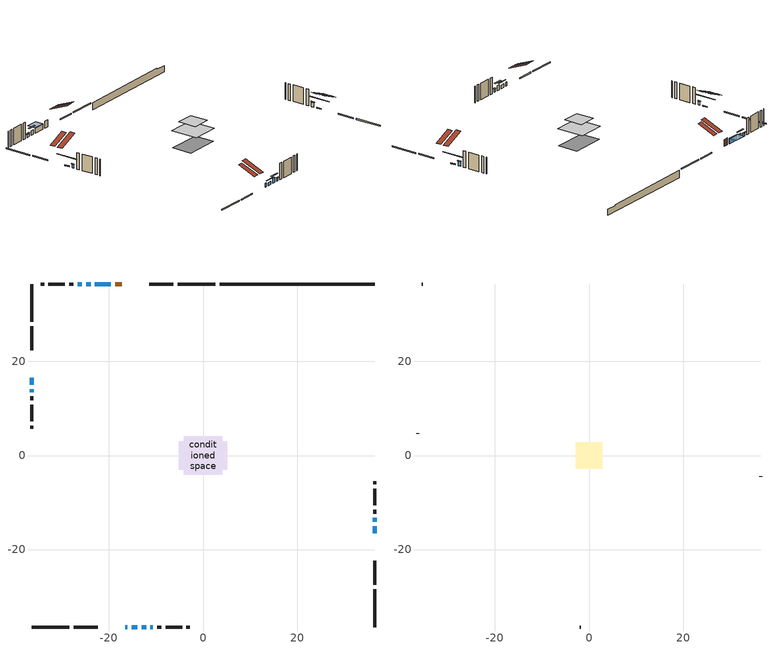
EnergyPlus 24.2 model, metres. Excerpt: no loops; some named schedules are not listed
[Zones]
conditioned space
 floor adiabatic (AdiabaticFloorConstruction): -4.14,-4.14 -4.14,4.14 4.14,4.14 4.14,-4.14 z3.12
 floor foundation (Slab1 construction): -5.15,-3.08 -5.15,3.08 5.15,3.08 5.15,-3.08 z-1.4
 wall outside (RimJoist1 construction): 2.62,36.47 -5.41,36.47 / -36.47,-36.47 -28.44,-36.47 / -36.47,36.47 -36.47,28.44 / 36.47,-36.47 36.47,-28.44 z0.68:0.98
 wall outside (RimJoist2 construction): -6.33,36.47 -11.46,36.47 / -27.51,-36.47 -22.39,-36.47 / -36.47,27.51 -36.47,22.39 / 36.47,-27.51 36.47,-22.39 z0.68:0.98
 wall outside (AdiabaticWallConstruction 1): -17.29,36.47 -18.7,36.47 z0.68:2.71
 wall outside (AdiabaticWallConstruction): -16.56,-36.47 -16.1,-36.47 z0.68:1.9; 36.47,-16.56 36.47,-15.04 / -36.47,16.56 -36.47,15.04 z0.68:0.96; 36.47,-14.11 36.47,-13.27 / -23.91,36.47 -24.83,36.47 z0.68:2.05; -19.63,36.47 -22.99,36.47 z0.68:2.2; -25.76,36.47 -26.67,36.47 z0.68:1.44; -15.18,-36.47 -13.95,-36.47 z0.68:1.67; -13.03,-36.47 -12.11,-36.47 z0.68:2.18; -11.18,-36.47 -10.65,-36.47 z0.68:1.6; -36.47,14.11 -36.47,13.5 z0.68:1.75
 wall outside (Wall1 construction): -27.6,36.47 -28.45,36.47 / -9.72,-36.47 -8.87,-36.47 / -36.47,12.57 -36.47,11.72 / 36.47,-12.34 36.47,-11.49 z0.68:5.56
 wall outside (Wall2 construction): -29.38,36.47 -32.87,36.47 / -7.94,-36.47 -4.46,-36.47 / -36.47,10.79 -36.47,7.3 / 36.47,-10.56 36.47,-7.08 z0.68:5.56
 wall outside (Wall3 construction): -33.8,36.47 -34.47,36.47 / -3.53,-36.47 -2.85,-36.47 / -36.47,6.37 -36.47,5.7 / 36.47,-6.15 36.47,-5.47 z0.68:5.56
 wall foundation (FoundationWall1 construction): 3.55,36.47,-1.4 3.55,36.47,0.68 33.18,36.47,0.68 33.18,36.47,0.42 36.47,36.47,0.42 36.47,36.47,-1.4
 window (WindowConstruction 8): -16.56,-36.47 -16.1,-36.47 z0.68:1.9
 window (WindowConstruction 9): 36.47,-16.56 36.47,-15.04 z0.68:0.96
 window (WindowConstruction 10): -36.47,16.56 -36.47,15.04 z0.68:0.96
 window (WindowConstruction): 36.47,-14.11 36.47,-13.27 z0.68:2.05
 window (WindowConstruction 1): -19.63,36.47 -22.99,36.47 z0.68:2.2
 window (WindowConstruction 2): -23.91,36.47 -24.83,36.47 z0.68:2.05
 window (WindowConstruction 3): -25.76,36.47 -26.67,36.47 z0.68:1.44
 window (WindowConstruction 4): -15.17,-36.47 -13.96,-36.47 z0.68:1.67
 window (WindowConstruction 5): -13.03,-36.47 -12.11,-36.47 z0.68:2.18
 window (WindowConstruction 6): -11.18,-36.47 -10.65,-36.47 z0.68:1.59
 window (WindowConstruction 7): -36.47,14.11 -36.47,13.5 z0.68:1.75
 door (Door): -17.29,36.47 -18.7,36.47 z0.68:2.71
 ceiling adiabatic (AdiabaticFloorConstruction): 4.14,-4.14 4.14,4.14 -4.14,4.14 -4.14,-4.14 z3.12
 roof outside (Roof2 construction): -16.36,36.47,5.56 -16.36,30.55,8.02 -14.76,30.55,8.02 -14.76,36.47,5.56; -17.49,-36.47,5.56 -17.49,-30.55,8.02 -19.09,-30.55,8.02 -19.09,-36.47,5.56; -36.47,17.49,5.56 -30.55,17.49,8.02 -30.55,19.09,8.02 -36.47,19.09,5.56; 36.47,-17.49,5.56 30.55,-17.49,8.02 30.55,-19.09,8.02 36.47,-19.09,5.56
attic - vented
 floor to conditioned space (Floor1 construction Reversed): -2.77,-2.77 -2.77,2.77 2.77,2.77 2.77,-2.77 z5.56
 wall outside (Wall4 construction): -35.4,36.47 -35.54,36.47 / -1.92,-36.47 -1.78,-36.47 / -36.47,4.77 -36.47,4.63 / 36.47,-4.54 36.47,-4.4 z0.68:5.56
 roof outside (Roof1 construction): -13.83,36.47,5.56 -13.83,31.15,7.77 -12.39,31.15,7.77 -12.39,36.47,5.56; -20.02,-36.47,5.56 -20.02,-31.15,7.77 -21.46,-31.15,7.77 -21.46,-36.47,5.56; -36.47,20.02,5.56 -31.15,20.02,7.77 -31.15,21.46,7.77 -36.47,21.46,5.56; 36.47,-20.02,5.56 31.15,-20.02,7.77 31.15,-21.46,7.77 36.47,-21.46,5.56
shading: 36.47,-12.42 36.47,-19.18 36.77,-19.18 36.77,-12.42 z3.58; -36.47,12.42 -36.47,19.18 -36.77,19.18 -36.77,12.42 z3.58; 36.47,-13.12 36.47,-14.26 36.77,-14.26 36.77,-13.12 z2.2; -23.13,36.47 -19.48,36.47 -19.48,38.91 -23.13,38.91 z2.35; -25.74,36.47 -23,36.47 -23,36.77 -25.74,36.77 z2.96; -26.97,36.47 -25.46,36.47 -25.46,36.77 -26.97,36.77 z1.74; -13.04,-36.47 -16.09,-36.47 -16.09,-36.77 -13.04,-36.77 z2.58; -11.2,-36.47 -13.94,-36.47 -13.94,-36.77 -11.2,-36.77 z3.09; -10.5,-36.47 -11.33,-36.47 -11.33,-36.77 -10.5,-36.77 z1.74; -36.47,13.35 -36.47,14.26 -36.77,14.26 -36.77,13.35 z1.9
[Building]
Building 1: Terrain=Suburbs
[Site:Location]
Erieau AUT_ON: Latitude {deg}=42.25; Longitude {deg}=-81.9; Time Zone {hr}=-5; Elevation {m}=178; Keep Site Location Information=Yes
[Site:GroundTemperature:Shallow]
5.2292, 3.30147, 3.1471, 4.0619, 7.73432, 11.3896, 14.5586, 16.5661, 16.7366, 15.1039, 12.0157, 8.47254
[Site:WaterMainsTemperature]
Calculation Method=Schedule; Temperature Schedule=mains temperature schedule
[Material] Roughness=Rough; Thermal Absorptance=0.9
Name | Thickness {m} | Conductivity {W/m-K} | Density {kg/m3} | Specific Heat {J/kg-K} | Solar Absorptance | Visible Absorptance
asphalt or fiberglass shingles | 0.00635 | 0.162714 | 1121.4 | 1465.45 | 0.4 | 0.4
ceiling stud and cavity | 0.1397 | 0.0778579 | 65.682 | 1177.47 | 0.7 | 0.7
concrete 4.0 in. | 0.1016 | 1.803125 | 2242.8 | 837.4 | 0.7 | 0.7
concrete 8.0 in. | 0.2032 | 1.803125 | 2242.8 | 837.4 | 0.7 | 0.7
door material | 0.04445 | 0.188738 | 512.64 | 1214.23 | 0.7 | 0.7
exterior vertical ins | 0.00964391 | 0.029427 | 32.04 | 1214.23 | 0.7 | 0.7
floor covering | 0.0127 | 0.0433444 | 54.468 | 1339.84 | 0.6 | 0.6
floor rigid ins; wall rigid ins | 0.512978 | 0.029427 | 32.04 | 1214.23 | 0.7 | 0.7
floor stud and cavity | 0.1397 | 1.75129 | 37.0049 | 1207.88 | 0.7 | 0.7
furniture material conditioned space 1 | 0.1524 | 0.115458 | 640.8 | 1214.23 | 0.6 | 0.6
gypsum board | 0.0127 | 0.160291 | 801 | 837.4 | 0.6 | 0.6
gypsum board 1 | 0.0127 | 0.160291 | 801 | 837.4 | 0.7 | 0.7
osb sheathing 0.5 in. | 0.0127 | 0.115458 | 512.64 | 1214.23 | 0.7 | 0.7
osb sheathing 0.75 in. | 0.01905 | 0.115458 | 512.64 | 1214.23 | 0.7 | 0.7
osb sheathing 2.0 in. | 0.0508 | 0.115458 | 512.64 | 1214.23 | 0.7 | 0.7
rim joist rigid ins | 0.051816 | 0.029427 | 32.04 | 1214.23 | 0.7 | 0.7
rim joist stud and cavity | 0.0508 | 0.177588 | 50.32683 | 1063.81 | 0.6 | 0.6
rim joist stud and cavity 1 | 0.0508 | 0.0406579 | 125.044 | 1163.47 | 0.6 | 0.6
roof stud and cavity | 0.2032 | 0.11842 | 78.34581 | 1123.46 | 0.7 | 0.7
wall stud and cavity | 0.1397 | 0.0887454 | 139.0536 | 1170.24 | 0.7 | 0.7
wall stud and cavity 1 | 0.1397 | 0.09367 | 139.0536 | 1170.24 | 0.7 | 0.7
wall stud and cavity 2 | 0.1397 | 0.141173 | 139.0536 | 1170.24 | 0.7 | 0.7
wall stud and cavity 3 | 0.0889 | 6.1454 | 50.32683 | 1063.81 | 0.6 | 0.6
wall stud and cavity 4 | 0.0889 | 0.380278 | 52.3479 | 1209.89 | 0.7 | 0.7
wall stud and cavity 5 | 0.0889 | 0.391764 | 83.0341 | 1211.67 | 0.7 | 0.7
wood siding | 0.0254 | 0.102417 | 544.68 | 1172.36 | 0.4 | 0.4
wood siding 1 | 0.00254 | 0.102417 | 544.68 | 1172.36 | 0.4 | 0.4
wood siding 2; wood siding 3; wood siding 4 | 0.0254 | 0.102417 | 544.68 | 1172.36 | 0.7 | 0.7
[WindowMaterial:SimpleGlazingSystem]
Name | U-Factor {W/m2-K} | Solar Heat Gain Coefficient
WindowMaterial | 2.19682 | 0.61
WindowMaterial 1 | 2.041241 | 0.66
WindowMaterial 2 | 2.18092 | 0.61
WindowMaterial 3 | 2.265522 | 0.58
WindowMaterial 4 | 2.171835 | 0.62
WindowMaterial 5 | 2.34729 | 0.56
WindowMaterial 6 | 2.293912 | 0.57
WindowMaterial 7 | 6.74774 | 0.74
WindowMaterial 8 | 3.07861 | 0.49
[Construction]
AdiabaticFloorConstruction: floor stud and cavity, floor rigid ins, osb sheathing 0.75 in., floor covering
AdiabaticWallConstruction: wood siding 3, wall rigid ins, wall stud and cavity 4, gypsum board
AdiabaticWallConstruction 1: wood siding 4, wall rigid ins, wall stud and cavity 4, gypsum board
Door: door material
Floor1 construction Reversed: gypsum board, ceiling stud and cavity
FoundationWall1 construction: concrete 8.0 in., gypsum board 1
furniture construction conditioned space 1: furniture material conditioned space 1
PartitionWallConstruction: gypsum board, wall stud and cavity 5, gypsum board
RimJoist1 construction: wood siding 2, rim joist stud and cavity
RimJoist2 construction: wood siding 2, rim joist rigid ins, osb sheathing 2.0 in., rim joist stud and cavity 1
Roof1 construction: asphalt or fiberglass shingles
Roof2 construction: asphalt or fiberglass shingles, osb sheathing 0.75 in., roof stud and cavity, gypsum board
Slab1 construction: concrete 4.0 in.
Wall1 construction: wood siding, osb sheathing 0.5 in., wall stud and cavity, gypsum board
Wall2 construction: wood siding, osb sheathing 0.5 in., wall stud and cavity 1, gypsum board
Wall3 construction: wood siding, osb sheathing 0.5 in., wall stud and cavity 2, gypsum board
Wall4 construction: wood siding 1, wall stud and cavity 3
WindowConstruction: WindowMaterial
WindowConstruction 1: WindowMaterial 1
WindowConstruction 10; WindowConstruction 9: WindowMaterial 8
WindowConstruction 2; WindowConstruction 4: WindowMaterial 2
WindowConstruction 3: WindowMaterial 3
WindowConstruction 5: WindowMaterial 4
WindowConstruction 6: WindowMaterial 5
WindowConstruction 7: WindowMaterial 6
WindowConstruction 8: WindowMaterial 7
[Zone] Multiplier=1; Part of Total Floor Area=Yes
Name | Volume {m3}
attic - vented | 10.8826
conditioned space | 400.2
[Space]
Name | Zone | Volume {m3}
attic - vented 1 | attic - vented | 10.8826
conditioned space 1 | conditioned space | 400.2
[ZoneInfiltration:EffectiveLeakageArea]
infil attic - vented 1: Zone or Space=attic - vented 1; Schedule=Always On Discrete; Effective Air Leakage Area {cm2}=1471.68; Stack Coefficient=0.000493265; Wind Coefficient=1.50058e-05
[ZoneMixing]
whole house fan mix: Zone or Space=attic - vented; Schedule=Always On Continuous; Design Flow Rate Calculation Method=Flow/Zone; Design Flow Rate {m3/s}=0; Source Zone or Space=conditioned space
[SurfaceProperty:ExposedFoundationPerimeter]
Slab1: Exposed Perimeter Calculation Method=TotalExposedPerimeter; Total Exposed Perimeter {m}=32.919
[InternalMass] Zone or ZoneList=conditioned space; Space or SpaceList=conditioned space 1
Name | Construction | Surface Area {m2}
furniture mass conditioned space 1 | furniture construction conditioned space 1 | 52.8198
partition wall mass | PartitionWallConstruction | 132.05
[Lights]
interior lighting: Zone or ZoneList or Space or SpaceList=conditioned space 1; Schedule=interior lighting schedule; Design Level Calculation Method=LightingLevel; Lighting Level {W}=343.2; Return Air Fraction=0; Fraction Radiant=0.6; Fraction Visible=0.2; Fraction Replaceable=1
[People]
occupants: Zone or ZoneList or Space or SpaceList=conditioned space 1; Number of People Schedule=occupants schedule; Number of People Calculation Method=People; Number of People=3; Fraction Radiant=0.314171; Sensible Heat Fraction=0.56303; Activity Level Schedule=occupants activity schedule; Carbon Dioxide Generation Rate {m3/s-W}=0; Enable ASHRAE 55 Comfort Warnings=No; Mean Radiant Temperature Calculation Type=EnclosureAveraged
[ElectricEquipment] Zone or ZoneList or Space or SpaceList=conditioned space 1; Design Level Calculation Method=EquipmentLevel
Name | Schedule | Design Level {W} | Fraction Latent | Fraction Radiant | Fraction Lost
clothes dryer | clothes dryer schedule | 140.772 | 0.015 | 0.081 | 0.85
clothes washer | clothes washer schedule | 32.1985 | 0.03 | 0.162 | 0.7
cooking range | cooking range schedule | 215.147 | 0.08 | 0.432 | 0.2
dishwasher | dishwasher schedule | 66.8632 | 0.3 | 0.18 | 0.4
fridge | fridge schedule | 72.9452 | 0 | 0.6 | 0
mech vent house fan | mech vent house fan schedule | 0 | 0 | 0 | 1
mech vent house fan cfis | mech vent house fan cfis schedule | 0 | 0 | 0 | 0
misc plug loads | misc plug loads schedule | 494.7 | 0.045 | 0.513 | 0.1
whole house fan | Always On Discrete | 0 | 0 | 0 | 1
[OtherEquipment] Zone or ZoneList or Space or SpaceList=conditioned space 1; Design Level Calculation Method=EquipmentLevel
Name | Fuel Type | Schedule | Design Level {W} | Fraction Latent | Fraction Radiant | Fraction Lost
clothes dryer 1 | Electricity | clothes dryer schedule | 0 | 0.015 | 0.081 | 0.85
cooking range 1 | Electricity | cooking range schedule | 0 | 0.08 | 0.432 | 0.2
general water use latent | None | general water use schedule | 62.594 | 1 | 0 | 0
general water use sensible | None | general water use schedule | -61.6891 | 0 | 0.6 | 0
mech vent house fan latent load | None | Always On Discrete | 0 | 1 | 0 | 0
mech vent house fan sensible load | None | Always On Discrete | 0 | 0 | 0 | 0
water heater energy adjustment1 | NaturalGas | Always On Discrete | 0.01 | 0 | 0 | 1
[ZoneInfiltration:DesignFlowRate] Zone or ZoneList or Space or SpaceList=conditioned space 1; Schedule=Always On Discrete; Design Flow Rate Calculation Method=Flow/Zone; Design Flow Rate {m3/s}=0
infil flow; natural vent flow; whole house fan flow
[AvailabilityManager:Scheduled]
central ac and furnace airloop Availability Manager: Schedule=Always On Discrete
[Foundation:Kiva]
Foundation Kiva 1: Initial Indoor Air Temperature {C}=18; Wall Height Above Grade {m}=0.679978; Wall Depth Below Slab {m}=0.2032; Custom Block Material Name 1=exterior vertical ins; Custom Block Depth 1 {m}=2.07999; Custom Block X Position 1 {m}=0.2159; Custom Block Z Position 1 {m}=0
[Foundation:Kiva:Settings]
Soil Conductivity {W/m-K}=0.849921; Soil Density {kg/m3}=1842.3; Soil Specific Heat {J/kg-K}=418.7; Ground Solar Absorptivity=0.9; Ground Thermal Absorptivity=0.9; Ground Surface Roughness {m}=0.03; Far-Field Width {m}=40; Deep-Ground Boundary Condition=ZeroFlux; Deep-Ground Depth {m}=40; Minimum Cell Dimension {m}=0.2; Maximum Cell Growth Coefficient=3; Simulation Timestep=Timestep
[Exterior:Lights]
exterior lighting: Schedule=exterior lighting schedule; Design Level {W}=75.6
[EnergyManagementSystem:GlobalVariable]
central_ac_and_furnace_airloop_Fan_RTF
infil_program_Qfan
infil_program_Qinf
natural_vent_program_Qnv
natural_vent_program_Qwhf
[EnergyManagementSystem:Sensor]
Name | Output:Variable or Output:Meter Index Key | Output:Variable or Output:Meter
airflow_gain | infil flow | Infiltration Sensible Heat Gain Energy
airflow_gain_1 | natural vent flow | Infiltration Sensible Heat Gain Energy
airflow_gain_2 | whole house fan flow | Infiltration Sensible Heat Gain Energy
airflow_loss | infil flow | Infiltration Sensible Heat Loss Energy
airflow_loss_1 | natural vent flow | Infiltration Sensible Heat Loss Energy
airflow_loss_2 | whole house fan flow | Infiltration Sensible Heat Loss Energy
clg_load_cond |  | Cooling:EnergyTransfer:Zone:CONDITIONED SPACE
clg_sp_s; clg_sp_s_1 | cooling setpoint | Schedule Value
clothes_dryer_exhaust_0_sch_s | clothes dryer exhaust 0 schedule | Schedule Value
cool_season | cooling season schedule | Schedule Value
htg_load_cond |  | Heating:EnergyTransfer:Zone:CONDITIONED SPACE
htg_sp_s; htg_sp_s_1 | heating setpoint | Schedule Value
ig_ee_conv | clothes dryer | Electric Equipment Convective Heating Energy
ig_ee_conv_2 | cooking range | Electric Equipment Convective Heating Energy
ig_ee_conv_4 | fridge | Electric Equipment Convective Heating Energy
ig_ee_conv_5 | misc plug loads | Electric Equipment Convective Heating Energy
ig_ee_conv_6 | whole house fan | Electric Equipment Convective Heating Energy
ig_ee_rad | clothes dryer | Electric Equipment Radiant Heating Energy
ig_ee_rad_2 | cooking range | Electric Equipment Radiant Heating Energy
ig_ee_rad_4 | fridge | Electric Equipment Radiant Heating Energy
ig_ee_rad_5 | misc plug loads | Electric Equipment Radiant Heating Energy
ig_ee_rad_6 | whole house fan | Electric Equipment Radiant Heating Energy
ig_lgt_conv | interior lighting | Lights Convective Heating Energy
ig_lgt_rad | interior lighting | Lights Radiant Heating Energy
ig_lgt_vis | interior lighting | Lights Visible Radiation Heating Energy
ig_oe_conv | clothes dryer 1 | Other Equipment Convective Heating Energy
ig_oe_conv_1 | cooking range 1 | Other Equipment Convective Heating Energy
ig_oe_conv_2 | general water use latent | Other Equipment Convective Heating Energy
ig_oe_conv_3 | general water use sensible | Other Equipment Convective Heating Energy
ig_oe_conv_4 | water heater energy adjustment1 | Other Equipment Convective Heating Energy
ig_oe_rad | clothes dryer 1 | Other Equipment Radiant Heating Energy
ig_oe_rad_1 | cooking range 1 | Other Equipment Radiant Heating Energy
ig_oe_rad_2 | general water use latent | Other Equipment Radiant Heating Energy
ig_oe_rad_3 | general water use sensible | Other Equipment Radiant Heating Energy
ig_oe_rad_4 | water heater energy adjustment1 | Other Equipment Radiant Heating Energy
ig_ppl_conv | occupants | People Convective Heating Energy
ig_ppl_rad | occupants | People Radiant Heating Energy
im_conv | furniture mass conditioned space 1 | Surface Inside Face Convection Heat Gain Energy
im_conv_1 | partition wall mass | Surface Inside Face Convection Heat Gain Energy
im_ig | furniture mass conditioned space 1 | Surface Inside Face Internal Gains Radiation Heat Gain Energy
im_ig_1 | partition wall mass | Surface Inside Face Internal Gains Radiation Heat Gain Energy
im_lgt | furniture mass conditioned space 1 | Surface Inside Face Lights Radiation Heat Gain Energy
im_lgt_1 | partition wall mass | Surface Inside Face Lights Radiation Heat Gain Energy
im_sol | furniture mass conditioned space 1 | Surface Inside Face Solar Radiation Heat Gain Energy
im_sol_1 | partition wall mass | Surface Inside Face Solar Radiation Heat Gain Energy
im_surf | furniture mass conditioned space 1 | Surface Inside Face Net Surface Thermal Radiation Heat Gain Energy
im_surf_1 | partition wall mass | Surface Inside Face Net Surface Thermal Radiation Heat Gain Energy
mv_conv | mech vent house fan | Electric Equipment Convective Heating Energy
mv_conv_1 | mech vent house fan cfis | Electric Equipment Convective Heating Energy
mv_conv_2 | mech vent house fan latent load | Other Equipment Convective Heating Energy
mv_conv_3 | mech vent house fan sensible load | Other Equipment Convective Heating Energy
mv_rad | mech vent house fan | Electric Equipment Radiant Heating Energy
mv_rad_1 | mech vent house fan cfis | Electric Equipment Radiant Heating Energy
mv_rad_2 | mech vent house fan latent load | Other Equipment Radiant Heating Energy
mv_rad_3 | mech vent house fan sensible load | Other Equipment Radiant Heating Energy
natural_vent_s | natural vent schedule | Schedule Value
out_pb_s |  | Site Outdoor Air Barometric Pressure
out_wt_s |  | Site Outdoor Air Humidity Ratio
site_vw_s |  | Site Wind Speed
ss_back_out | Window1 | Surface Window Shortwave from Zone Back Out Window Heat Transfer Rate
ss_back_out_1 | Window10 | Surface Window Shortwave from Zone Back Out Window Heat Transfer Rate
ss_back_out_10 | Window9 | Surface Window Shortwave from Zone Back Out Window Heat Transfer Rate
ss_back_out_2 | Window12 | Surface Window Shortwave from Zone Back Out Window Heat Transfer Rate
ss_back_out_3 | Window2 | Surface Window Shortwave from Zone Back Out Window Heat Transfer Rate
ss_back_out_4 | Window3 | Surface Window Shortwave from Zone Back Out Window Heat Transfer Rate
ss_back_out_5 | Window4 | Surface Window Shortwave from Zone Back Out Window Heat Transfer Rate
ss_back_out_6 | Window5 | Surface Window Shortwave from Zone Back Out Window Heat Transfer Rate
ss_back_out_7 | Window6 | Surface Window Shortwave from Zone Back Out Window Heat Transfer Rate
ss_back_out_8 | Window7 | Surface Window Shortwave from Zone Back Out Window Heat Transfer Rate
ss_back_out_9 | Window8 | Surface Window Shortwave from Zone Back Out Window Heat Transfer Rate
ss_conv | Door1 | Surface Inside Face Convection Heat Gain Energy
ss_conv_1 | Window1 | Surface Inside Face Convection Heat Gain Energy
ss_conv_10 | Window8 | Surface Inside Face Convection Heat Gain Energy
ss_conv_11 | Window9 | Surface Inside Face Convection Heat Gain Energy
ss_conv_2 | Window10 | Surface Inside Face Convection Heat Gain Energy
ss_conv_3 | Window12 | Surface Inside Face Convection Heat Gain Energy
ss_conv_4 | Window2 | Surface Inside Face Convection Heat Gain Energy
ss_conv_5 | Window3 | Surface Inside Face Convection Heat Gain Energy
ss_conv_6 | Window4 | Surface Inside Face Convection Heat Gain Energy
ss_conv_7 | Window5 | Surface Inside Face Convection Heat Gain Energy
ss_conv_8 | Window6 | Surface Inside Face Convection Heat Gain Energy
ss_conv_9 | Window7 | Surface Inside Face Convection Heat Gain Energy
ss_ig | Door1 | Surface Inside Face Internal Gains Radiation Heat Gain Energy
ss_ig_1 | Window1 | Surface Inside Face Internal Gains Radiation Heat Gain Energy
ss_ig_10 | Window8 | Surface Inside Face Internal Gains Radiation Heat Gain Energy
ss_ig_11 | Window9 | Surface Inside Face Internal Gains Radiation Heat Gain Energy
ss_ig_2 | Window10 | Surface Inside Face Internal Gains Radiation Heat Gain Energy
ss_ig_3 | Window12 | Surface Inside Face Internal Gains Radiation Heat Gain Energy
ss_ig_4 | Window2 | Surface Inside Face Internal Gains Radiation Heat Gain Energy
ss_ig_5 | Window3 | Surface Inside Face Internal Gains Radiation Heat Gain Energy
ss_ig_6 | Window4 | Surface Inside Face Internal Gains Radiation Heat Gain Energy
ss_ig_7 | Window5 | Surface Inside Face Internal Gains Radiation Heat Gain Energy
ss_ig_8 | Window6 | Surface Inside Face Internal Gains Radiation Heat Gain Energy
ss_ig_9 | Window7 | Surface Inside Face Internal Gains Radiation Heat Gain Energy
ss_lgt | Door1 | Surface Inside Face Lights Radiation Heat Gain Energy
ss_sol | Door1 | Surface Inside Face Solar Radiation Heat Gain Energy
ss_surf | Door1 | Surface Inside Face Net Surface Thermal Radiation Heat Gain Energy
ss_surf_1 | Window1 | Surface Inside Face Net Surface Thermal Radiation Heat Gain Energy
ss_surf_10 | Window8 | Surface Inside Face Net Surface Thermal Radiation Heat Gain Energy
ss_surf_11 | Window9 | Surface Inside Face Net Surface Thermal Radiation Heat Gain Energy
ss_surf_2 | Window10 | Surface Inside Face Net Surface Thermal Radiation Heat Gain Energy
ss_surf_3 | Window12 | Surface Inside Face Net Surface Thermal Radiation Heat Gain Energy
ss_surf_4 | Window2 | Surface Inside Face Net Surface Thermal Radiation Heat Gain Energy
ss_surf_5 | Window3 | Surface Inside Face Net Surface Thermal Radiation Heat Gain Energy
ss_surf_6 | Window4 | Surface Inside Face Net Surface Thermal Radiation Heat Gain Energy
ss_surf_7 | Window5 | Surface Inside Face Net Surface Thermal Radiation Heat Gain Energy
ss_surf_8 | Window6 | Surface Inside Face Net Surface Thermal Radiation Heat Gain Energy
ss_surf_9 | Window7 | Surface Inside Face Net Surface Thermal Radiation Heat Gain Energy
ss_trans_in | Window1 | Surface Window Transmitted Solar Radiation Rate
ss_trans_in_1 | Window10 | Surface Window Transmitted Solar Radiation Rate
ss_trans_in_10 | Window9 | Surface Window Transmitted Solar Radiation Rate
ss_trans_in_2 | Window12 | Surface Window Transmitted Solar Radiation Rate
ss_trans_in_3 | Window2 | Surface Window Transmitted Solar Radiation Rate
ss_trans_in_4 | Window3 | Surface Window Transmitted Solar Radiation Rate
ss_trans_in_5 | Window4 | Surface Window Transmitted Solar Radiation Rate
ss_trans_in_6 | Window5 | Surface Window Transmitted Solar Radiation Rate
ss_trans_in_7 | Window6 | Surface Window Transmitted Solar Radiation Rate
ss_trans_in_8 | Window7 | Surface Window Transmitted Solar Radiation Rate
ss_trans_in_9 | Window8 | Surface Window Transmitted Solar Radiation Rate
ss_trans_out | Window1 | Surface Inside Face Initial Transmitted Diffuse Transmitted Out Window Solar Radiation Rate
ss_trans_out_1 | Window10 | Surface Inside Face Initial Transmitted Diffuse Transmitted Out Window Solar Radiation Rate
ss_trans_out_10 | Window9 | Surface Inside Face Initial Transmitted Diffuse Transmitted Out Window Solar Radiation Rate
ss_trans_out_2 | Window12 | Surface Inside Face Initial Transmitted Diffuse Transmitted Out Window Solar Radiation Rate
ss_trans_out_3 | Window2 | Surface Inside Face Initial Transmitted Diffuse Transmitted Out Window Solar Radiation Rate
ss_trans_out_4 | Window3 | Surface Inside Face Initial Transmitted Diffuse Transmitted Out Window Solar Radiation Rate
ss_trans_out_5 | Window4 | Surface Inside Face Initial Transmitted Diffuse Transmitted Out Window Solar Radiation Rate
ss_trans_out_6 | Window5 | Surface Inside Face Initial Transmitted Diffuse Transmitted Out Window Solar Radiation Rate
ss_trans_out_7 | Window6 | Surface Inside Face Initial Transmitted Diffuse Transmitted Out Window Solar Radiation Rate
ss_trans_out_8 | Window7 | Surface Inside Face Initial Transmitted Diffuse Transmitted Out Window Solar Radiation Rate
ss_trans_out_9 | Window8 | Surface Inside Face Initial Transmitted Diffuse Transmitted Out Window Solar Radiation Rate
s_conv | Floor1 | Surface Inside Face Convection Heat Gain Energy
s_conv_1 | FoundationWall1 | Surface Inside Face Convection Heat Gain Energy
s_conv_10 | RimJoist2:270 | Surface Inside Face Convection Heat Gain Energy
s_conv_11 | RimJoist2:90 | Surface Inside Face Convection Heat Gain Energy
s_conv_12 | Roof2:0 | Surface Inside Face Convection Heat Gain Energy
s_conv_13 | Roof2:180 | Surface Inside Face Convection Heat Gain Energy
s_conv_14 | Roof2:270 | Surface Inside Face Convection Heat Gain Energy
